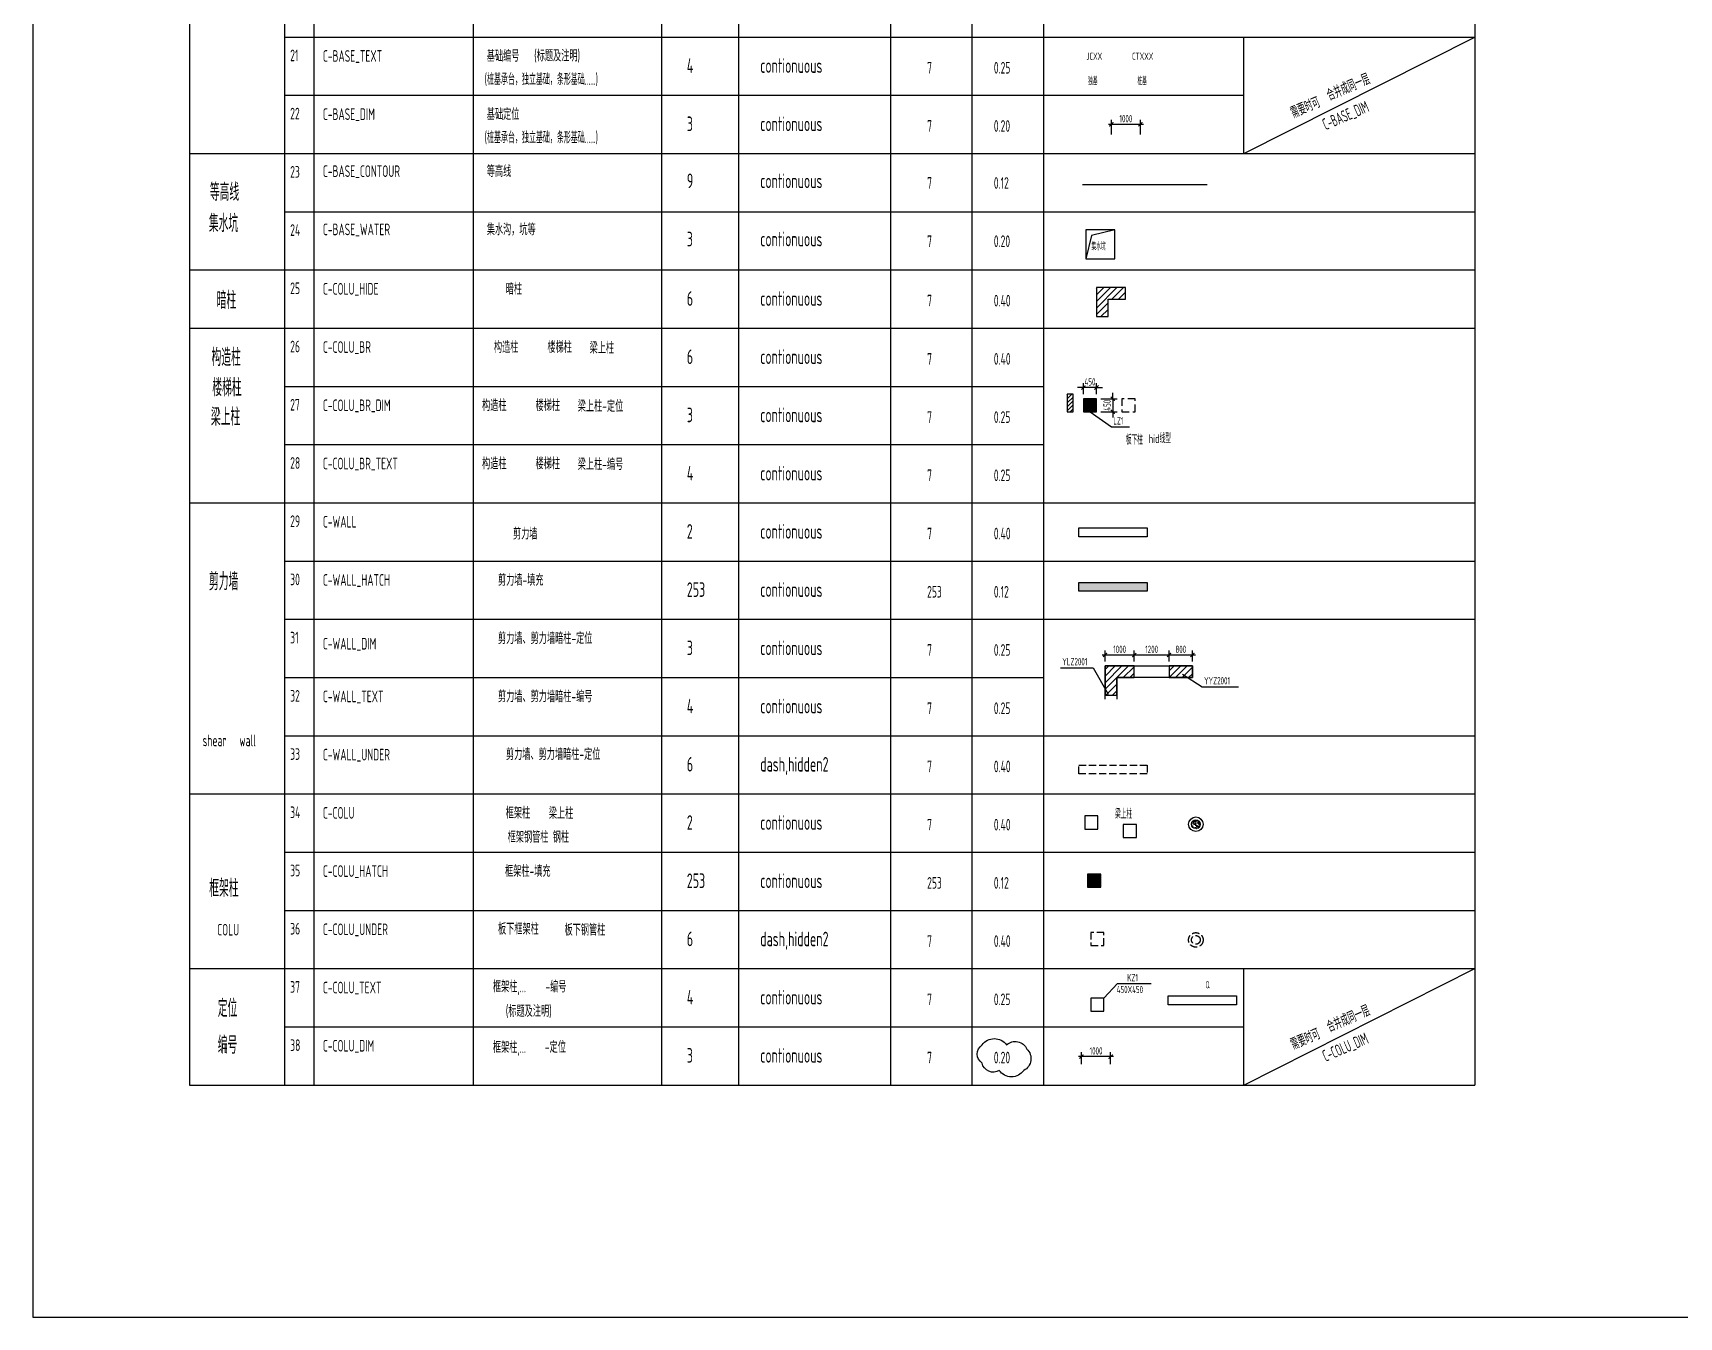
# Model space of a CAD drawing. Extents: x -469675 to 2400000, y -476501 to 2085364.
# Drawn here: x -162364 to -105827, y 16459 to 60570 of the extents above; entities that cross this region are included whole.
import ezdxf

# ---------------------------------------------------------------- set-up
doc = ezdxf.new("R2010")
doc.units = 0
doc.header["$LTSCALE"] = 1000
doc.header["$MEASUREMENT"] = 0
doc.linetypes.add('DASH', pattern=[0.35, 0.25, -0.1])
doc.linetypes.add('HIDDEN', pattern=[0.375, 0.25, -0.125])
doc.layers.get('0').update_dxf_attribs({"linetype": 'CONTINUOUS', "lineweight": 20})
doc.layers.get('Defpoints').update_dxf_attribs({"linetype": 'CONTINUOUS'})
for name, color, linetype in [('C-BASE_CONTOUR', 9, 'CONTINUOUS'), ('C-BASE_DIM', 3, 'CONTINUOUS'), ('C-BASE_TEXT', 4, 'CONTINUOUS'), ('C-BASE_WATER', 3, 'CONTINUOUS'), ('C-COLU', 2, 'CONTINUOUS'), ('C-COLU_BR', 6, 'CONTINUOUS'), ('C-COLU_BR_DIM', 3, 'CONTINUOUS'), ('C-COLU_BR_TEXT', 4, 'CONTINUOUS'), ('C-COLU_DIM', 3, 'CONTINUOUS'), ('C-COLU_HATCH', 253, 'CONTINUOUS'), ('C-COLU_HIDE', 6, 'CONTINUOUS'), ('C-COLU_TEXT', 4, 'CONTINUOUS'), ('C-COLU_UNDER', 6, 'DASH'), ('C-PLAN_TEXT', 3, 'CONTINUOUS'), ('C-WALL', 2, 'CONTINUOUS'), ('C-WALL_DIM', 3, 'CONTINUOUS'), ('C-WALL_HATCH', 253, 'CONTINUOUS'), ('C-WALL_TEXT', 4, 'CONTINUOUS'), ('C-WALL_UNDER', 6, 'DASH')]:
    doc.layers.add(name, color=color, linetype=linetype)
doc.layers.add('C-注释', color=30, linetype='CONTINUOUS', plot=False)
doc.styles.add('GBSTYLE', font='gbxwxt.shx', dxfattribs={"width": 0.7, "bigfont": 'gbhzfs.shx'})
doc.styles.add('GBSTYLE-DIM', font='gbxwxt.shx', dxfattribs={"width": 0.65, "bigfont": 'gbhzfs.shx'})
doc.dimstyles.new('DIM-100', dxfattribs={"dimtxt": 250, "dimasz": 200, "dimexe": 150, "dimexo": 150, "dimgap": 70, "dimtad": 1, "dimdec": 0, "dimzin": 0, "dimdsep": 46, "dimtxsty": 'GBSTYLE-DIM', "dimblk1": 'ArchTick', "dimblk2": 'ArchTick', "dimsah": 1, "dimcen": 150, "dimdle": 100, "dimclrd": 256, "dimclre": 256, "dimclrt": 256, "dimadec": 0, "dimazin": 0, "dimtfac": 1, "dimtdec": 0, "dimtix": 1, "dimtmove": 2, "dimatfit": 3, "dimldrblk": 'ArchTick', "dimfxl": 0, "dimtolj": 1, "dimtzin": 0, "dimlwd": -1, "dimarcsym": 0})
pattern_1 = [(45, (-430440, 51250.2), (-112.2532, 112.2532), [])]

# ---------------------------------------------------------------- blocks, each defined once
blk = doc.blocks.new('ArchTick')
at = {"color": 0, "const_width": 0.2}
blk.add_lwpolyline([(-0.35, -0.35), (0.35, 0.35)], dxfattribs=at)
blk = doc.blocks.new('*D64')
at = {"layer": 'C-WALL_DIM', "transparency": 16777216}
blk.add_line((-125640, 39202), (-124440, 39202), dxfattribs=at)
at = {"layer": 'C-WALL_DIM', "lineweight": -2, "transparency": 16777216}
for p, q in [((-125540, 38974), (-125540, 39352)), ((-124540, 38974), (-124540, 39352))]:
    blk.add_line(p, q, dxfattribs=at)
at = {"layer": 'Defpoints', "color": 0, "transparency": 16777216}
for p in [(-124540, 39202), (-125540, 38824), (-124540, 38824)]:
    blk.add_point(p, dxfattribs=at)
at = {"layer": 'C-WALL_DIM', "transparency": 16777216, "xscale": 200, "yscale": 200, "zscale": 200, "rotation": 180}
blk.add_blockref('ArchTick', (-125540, 39202), dxfattribs=at)
at = {"layer": 'C-WALL_DIM', "transparency": 16777216, "xscale": 200, "yscale": 200, "zscale": 200}
blk.add_blockref('ArchTick', (-124540, 39202), dxfattribs=at)
at = {"layer": 'C-WALL_DIM', "transparency": 16777216, "insert": (-125040, 39397), "char_height": 250, "attachment_point": 5, "style": 'GBSTYLE-DIM'}
blk.add_mtext('\\A1;1000', dxfattribs=at)
blk = doc.blocks.new('_ArchTick')
at = {"color": 0, "linetype": 'ByBlock', "const_width": 0.5}
blk.add_lwpolyline([(-0.71, -0.71), (0.71, 0.71)], dxfattribs=at)
blk = doc.blocks.new('*D65')
at = {"layer": 'C-COLU_DIM', "lineweight": -2, "transparency": 16777216}
for p, q in [((-126351, 25151), (-126351, 25556)), ((-125351, 25151), (-125351, 25556))]:
    blk.add_line(p, q, dxfattribs=at)
at = {"layer": 'C-COLU_DIM', "transparency": 16777216}
blk.add_line((-125251, 25406), (-126451, 25406), dxfattribs=at)
at = {"layer": 'Defpoints', "color": 0, "transparency": 16777216}
for p in [(-126351, 25406), (-126351, 25001), (-125351, 25001)]:
    blk.add_point(p, dxfattribs=at)
at = {"layer": 'C-COLU_DIM', "transparency": 16777216, "xscale": 200, "yscale": 200, "zscale": 200, "rotation": 180}
blk.add_blockref('ArchTick', (-126351, 25406), dxfattribs=at)
at = {"layer": 'C-COLU_DIM', "transparency": 16777216, "xscale": 200, "yscale": 200, "zscale": 200}
blk.add_blockref('ArchTick', (-125351, 25406), dxfattribs=at)
at = {"layer": 'C-COLU_DIM', "transparency": 16777216, "insert": (-125851, 25601), "char_height": 250, "attachment_point": 5, "style": 'GBSTYLE-DIM'}
blk.add_mtext('\\A1;1000', dxfattribs=at)
blk = doc.blocks.new('*D60')
at = {"layer": 'C-BASE_DIM', "transparency": 16777216}
blk.add_line((-125426, 57430), (-124226, 57430), dxfattribs=at)
at = {"layer": 'C-BASE_DIM', "lineweight": -2, "transparency": 16777216}
for p, q in [((-125326, 57080), (-125326, 57580)), ((-124326, 57080), (-124326, 57580))]:
    blk.add_line(p, q, dxfattribs=at)
at = {"layer": 'Defpoints', "color": 0, "transparency": 16777216}
for p in [(-124326, 57430), (-125326, 56930), (-124326, 56930)]:
    blk.add_point(p, dxfattribs=at)
at = {"layer": 'C-BASE_DIM', "transparency": 16777216, "xscale": 200, "yscale": 200, "zscale": 200, "rotation": 180}
blk.add_blockref('ArchTick', (-125326, 57430), dxfattribs=at)
at = {"layer": 'C-BASE_DIM', "transparency": 16777216, "xscale": 200, "yscale": 200, "zscale": 200}
blk.add_blockref('ArchTick', (-124326, 57430), dxfattribs=at)
at = {"layer": 'C-BASE_DIM', "transparency": 16777216, "insert": (-124826, 57625), "char_height": 250, "attachment_point": 5, "style": 'GBSTYLE-DIM'}
blk.add_mtext('\\A1;1000', dxfattribs=at)
blk = doc.blocks.new('*D62')
at = {"layer": 'C-WALL_DIM', "transparency": 16777216}
blk.add_line((-123440, 39202), (-122440, 39202), dxfattribs=at)
at = {"layer": 'C-WALL_DIM', "lineweight": -2, "transparency": 16777216}
for p, q in [((-123340, 38974), (-123340, 39352)), ((-122540, 38974), (-122540, 39352))]:
    blk.add_line(p, q, dxfattribs=at)
at = {"layer": 'Defpoints', "color": 0, "transparency": 16777216}
for p in [(-122540, 39202), (-123340, 38824), (-122540, 38824)]:
    blk.add_point(p, dxfattribs=at)
at = {"layer": 'C-WALL_DIM', "transparency": 16777216, "xscale": 200, "yscale": 200, "zscale": 200, "rotation": 180}
blk.add_blockref('ArchTick', (-123340, 39202), dxfattribs=at)
at = {"layer": 'C-WALL_DIM', "transparency": 16777216, "xscale": 200, "yscale": 200, "zscale": 200}
blk.add_blockref('ArchTick', (-122540, 39202), dxfattribs=at)
at = {"layer": 'C-WALL_DIM', "transparency": 16777216, "insert": (-122940, 39397), "char_height": 250, "attachment_point": 5, "style": 'GBSTYLE-DIM'}
blk.add_mtext('\\A1;800', dxfattribs=at)
blk = doc.blocks.new('*D63')
at = {"layer": 'C-WALL_DIM', "transparency": 16777216}
blk.add_line((-124640, 39202), (-123240, 39202), dxfattribs=at)
at = {"layer": 'C-WALL_DIM', "lineweight": -2, "transparency": 16777216}
for p, q in [((-124540, 38974), (-124540, 39352)), ((-123340, 38974), (-123340, 39352))]:
    blk.add_line(p, q, dxfattribs=at)
at = {"layer": 'Defpoints', "color": 0, "transparency": 16777216}
for p in [(-123340, 39202), (-124540, 38824), (-123340, 38824)]:
    blk.add_point(p, dxfattribs=at)
at = {"layer": 'C-WALL_DIM', "transparency": 16777216, "xscale": 200, "yscale": 200, "zscale": 200, "rotation": 180}
blk.add_blockref('ArchTick', (-124540, 39202), dxfattribs=at)
at = {"layer": 'C-WALL_DIM', "transparency": 16777216, "xscale": 200, "yscale": 200, "zscale": 200}
blk.add_blockref('ArchTick', (-123340, 39202), dxfattribs=at)
at = {"layer": 'C-WALL_DIM', "transparency": 16777216, "insert": (-123940, 39397), "char_height": 250, "attachment_point": 5, "style": 'GBSTYLE-DIM'}
blk.add_mtext('\\A1;1200', dxfattribs=at)
blk = doc.blocks.new('*D47')
at = {"layer": 'C-COLU_BR_DIM', "transparency": 16777216}
for p, q in [((-125276, 48006), (-125276, 48206)), ((-125276, 48006), (-125276, 47556)), ((-125276, 47556), (-125276, 47356))]:
    blk.add_line(p, q, dxfattribs=at)
at = {"layer": 'C-COLU_BR_DIM', "lineweight": -2, "transparency": 16777216}
for p, q in [((-125683, 48006), (-125126, 48006)), ((-125683, 47556), (-125126, 47556))]:
    blk.add_line(p, q, dxfattribs=at)
at = {"layer": 'Defpoints', "color": 0, "transparency": 16777216}
for p in [(-125833, 48006), (-125833, 47556), (-125276, 47556)]:
    blk.add_point(p, dxfattribs=at)
at = {"layer": 'C-COLU_BR_DIM', "transparency": 16777216, "xscale": 200, "yscale": 200, "zscale": 200}
for p, rotation in [((-125276, 48006), 270), ((-125276, 47556), 90)]:
    blk.add_blockref('ArchTick', p, dxfattribs=dict(at, rotation=rotation))
at = {"layer": 'C-COLU_BR_DIM', "transparency": 16777216, "insert": (-125471, 47781), "char_height": 250, "attachment_point": 5, "rotation": 90, "style": 'GBSTYLE-DIM'}
blk.add_mtext('\\A1;450', dxfattribs=at)
blk = doc.blocks.new('*D48')
at = {"layer": 'C-COLU_BR_DIM', "transparency": 16777216}
for p, q in [((-126283, 48388), (-126483, 48388)), ((-125833, 48388), (-126283, 48388)), ((-125833, 48388), (-125633, 48388))]:
    blk.add_line(p, q, dxfattribs=at)
at = {"layer": 'C-COLU_BR_DIM', "lineweight": -2, "transparency": 16777216}
for p, q in [((-126283, 48156), (-126283, 48538)), ((-125833, 48156), (-125833, 48538))]:
    blk.add_line(p, q, dxfattribs=at)
at = {"layer": 'Defpoints', "color": 0, "transparency": 16777216}
for p in [(-126283, 48388), (-126283, 48006), (-125833, 48006)]:
    blk.add_point(p, dxfattribs=at)
at = {"layer": 'C-COLU_BR_DIM', "transparency": 16777216, "xscale": 200, "yscale": 200, "zscale": 200}
blk.add_blockref('ArchTick', (-126283, 48388), dxfattribs=at)
at = {"layer": 'C-COLU_BR_DIM', "transparency": 16777216, "xscale": 200, "yscale": 200, "zscale": 200, "rotation": 180}
blk.add_blockref('ArchTick', (-125833, 48388), dxfattribs=at)
at = {"layer": 'C-COLU_BR_DIM', "transparency": 16777216, "insert": (-126058, 48583), "char_height": 250, "attachment_point": 5, "style": 'GBSTYLE-DIM'}
blk.add_mtext('\\A1;450', dxfattribs=at)

msp = doc.modelspace()

# ---------------------------------------------------------------- hatches: boundary and pattern name
at = {"layer": 'C-COLU'}
h = msp.add_hatch(dxfattribs=at)
h.set_pattern_fill('AR-CONC', color=1, style=0)
h.set_pattern_definition([(50, (75919.4, 86193.91), (182.18467, -15.93909), [19.05, -209.55]), (355, (75919.4, 86193.91), (-35.24283, 191.05664), [15.24, -167.64]), (100.451, (75934.58, 86192.58), (146.9425, 175.11669), [16.19, -178.09]), (46.1842, (75919.4, 86244.7), (271.07904, -42.04233), [28.575, -314.325]), (96.6356, (75942, 86241.2), (237.40423, 247.42556), [24.285, -267.135]), (351.184, (75919.4, 86244.7), (237.4046, 247.4251), [22.86, -251.46]), (21, (75944.8, 86232.01), (151.61488, -102.26552), [19.05, -209.55]), (326, (75944.8, 86232.01), (61.80203, 184.18797), [15.24, -167.64]), (71.4514, (75957.44, 86223.49), (213.41649, 81.92286), [16.19, -178.09]), (37.5, (75919.4, 86193.91), (3.088603, 84.555039), [0, -165.608, 0, -170.18, 0, -168.275]), (7.5, (75919.4, 86193.91), (66.819663, 100.180575), [0, -97.028, 0, -161.798, 0, -64.135]), (327.5, (75862.76, 86193.91), (135.590595, -5.728744), [0, -63.5, 0, -198.12, 0, -262.89]), (317.5, (75837.36, 86193.91), (148.12918, 25.42649), [0, -82.55, 0, -131.572, 0, -186.69])])
h.paths.add_polyline_path([(-122573.7171, 33387.5729, 1), (-122273.7171, 33387.5729, 1)])
at = {"layer": 'C-COLU_BR'}
h = msp.add_hatch(dxfattribs=at)
h.set_pattern_fill('ANSI31', color=1, scale=30, style=0)
h.set_pattern_definition([(45, (-420597.04, 69582.23), (-67.35192, 67.35192), [])])
h.paths.add_polyline_path([(-126841.632, 47555.7163), (-126641.632, 47555.7163), (-126641.632, 48155.7163), (-126841.632, 48155.7163)])
at = {"layer": 'C-COLU_HIDE'}
h = msp.add_hatch(dxfattribs=at)
h.set_pattern_fill('ANSI31', color=1, scale=50, style=0)
h.set_pattern_definition([(45, (63286.9, 120135.04), (-112.2532, 112.2532), [])])
h.paths.add_polyline_path([(-125439.9091, 51425.2552), (-124839.9091, 51425.2552), (-124839.9091, 51825.2552), (-125839.9091, 51825.2552), (-125839.9091, 51425.2552), (-125839.9091, 50825.2552), (-125439.9091, 50825.2552)])
h = msp.add_hatch(dxfattribs=at)
h.set_pattern_fill('ANSI31', color=1, scale=50, style=0)
h.set_pattern_definition(pattern_1)
h.paths.add_polyline_path([(-125140.2881, 38424.2635), (-124540.2881, 38424.2635), (-124540.2881, 38824.2635), (-125540.2881, 38824.2635), (-125540.2881, 37824.2635), (-125140.2881, 37824.2635)])
h = msp.add_hatch(dxfattribs=at)
h.set_pattern_fill('ANSI31', color=1, scale=50, style=0)
h.set_pattern_definition(pattern_1)
h.paths.add_polyline_path([(-122540.2881, 38424.2635), (-122540.2881, 38824.2635), (-123340.2881, 38824.2635), (-123340.2881, 38424.2635)])
at = {"layer": 'C-WALL_HATCH'}
msp.add_hatch(color=256, dxfattribs=at).paths.add_polyline_path([(-124099.7013, 41389.3771), (-124099.7013, 41689.3771), (-126444.1487, 41689.3771), (-126444.1487, 41389.3771)])

# ---------------------------------------------------------------- linework, layer by layer
at = {"layer": 'C-BASE_CONTOUR'}
msp.add_line((-126312.0114, 55364.6211), (-122038.9421, 55364.6211), dxfattribs=at)
at = {"layer": 'C-BASE_WATER'}
msp.add_lwpolyline([(-126207.2353, 52811.3433), (-125207.2353, 52811.3433), (-125207.2353, 53811.3433), (-126207.2353, 53811.3433)], close=True, dxfattribs=at)
msp.add_lwpolyline([(-125207.2353, 53811.3433), (-126010.6364, 53611.2443), (-126207.2353, 52811.3433)], dxfattribs=at)
at = {"layer": 'C-COLU'}
for points in [[(-126237.6893, 33223.7181), (-125787.6893, 33223.7181), (-125787.6893, 33673.7181), (-126237.6893, 33673.7181)], [(-126138.9992, 31223.7181), (-125688.9992, 31223.7181), (-125688.9992, 31673.7181), (-126138.9992, 31673.7181)], [(-126029.486, 26966.0494), (-125579.486, 26966.0494), (-125579.486, 27416.0494), (-126029.486, 27416.0494)], [(-123373.4464, 27488.0201), (-121028.9991, 27488.0201), (-121028.9991, 27188.0201), (-123373.4464, 27188.0201)]]:
    msp.add_lwpolyline(points, close=True, dxfattribs=at)
at = {"layer": 'C-COLU', "color": 6}
msp.add_lwpolyline([(-124917.4237, 32929.7151), (-124467.4237, 32929.7151), (-124467.4237, 33379.7151), (-124917.4237, 33379.7151)], close=True, dxfattribs=at)
at = {"layer": 'C-COLU'}
for radius in [250, 150]:
    msp.add_circle((-122423.7171, 33387.5729), radius, dxfattribs=at)
at = {"layer": 'C-COLU_BR'}
for points in [[(-126841.632, 47555.7163), (-126641.632, 47555.7163), (-126641.632, 48155.7163), (-126841.632, 48155.7163)], [(-126282.9678, 47555.7163), (-125832.9678, 47555.7163), (-125832.9678, 48005.7163), (-126282.9678, 48005.7163)]]:
    msp.add_lwpolyline(points, close=True, dxfattribs=at)
at = {"layer": 'C-COLU_BR', "linetype": 'HIDDEN'}
msp.add_lwpolyline([(-124960.2137, 47555.7163), (-124510.2137, 47555.7163), (-124510.2137, 48005.7163), (-124960.2137, 48005.7163)], close=True, dxfattribs=at)
at = {"layer": 'C-COLU_BR', "color": 254}
msp.add_solid([(-126282.9678, 48005.7163), (-125832.9678, 48005.7163), (-126282.9678, 47555.7163), (-125832.9678, 47555.7163)], dxfattribs=at)
at = {"layer": 'C-COLU_BR_TEXT'}
msp.add_lwpolyline([(-126057.9678, 47555.7163), (-125325.9137, 47034.94), (-124701.118, 47034.94)], dxfattribs=at)
at = {"layer": 'C-COLU_HATCH'}
msp.add_solid([(-126138.9992, 31673.7181), (-126138.9992, 31223.7181), (-125688.9992, 31673.7181), (-125688.9992, 31223.7181)], dxfattribs=at)
at = {"layer": 'C-COLU_HIDE'}
for points in [[(-124839.9091, 51825.2552), (-125839.9091, 51825.2552), (-125839.9091, 51425.2552), (-125839.9091, 51425.2552), (-125839.9091, 50825.2552), (-125439.9091, 50825.2552), (-125439.9091, 51425.2552), (-124839.9091, 51425.2552), (-124839.9091, 51825.2552)], [(-124540.2881, 38824.2635), (-125540.2881, 38824.2635), (-125540.2881, 38424.2635), (-125540.2881, 38424.2635), (-125540.2881, 37824.2635), (-125140.2881, 37824.2635), (-125140.2881, 38424.2635), (-124540.2881, 38424.2635), (-124540.2881, 38824.2635)]]:
    msp.add_lwpolyline(points, dxfattribs=at)
for points in [[(-124540.2881, 38824.2635), (-124540.2881, 38824.2635)], [(-122540.2881, 38824.2635), (-123340.2881, 38824.2635), (-123340.2881, 38424.2635), (-122540.2881, 38424.2635)]]:
    msp.add_lwpolyline(points, close=True, dxfattribs=at)
at = {"layer": 'C-COLU_TEXT'}
msp.add_lwpolyline([(-125579.486, 27416.0494), (-125111.4385, 27917.3751), (-123962.7768, 27917.3751)], dxfattribs=at)
at = {"layer": 'C-COLU_UNDER'}
msp.add_lwpolyline([(-126029.486, 29223.7181), (-125579.486, 29223.7181), (-125579.486, 29673.7181), (-126029.486, 29673.7181)], close=True, dxfattribs=at)
at = {"layer": 'C-COLU_UNDER', "linetype": 'DASH'}
for radius in [250, 150]:
    msp.add_circle((-122423.7171, 29413.9274), radius, dxfattribs=at)
at = {"layer": 'C-PLAN_TEXT', "color": 1}
for p, q in [((-156985.2739, 101928.1464), (-156985.2739, 24428.1464)), ((-152721.658, 101928.1464), (-152721.658, 24428.1464)), ((-147240.2841, 101928.1464), (-147240.2841, 24428.1464)), ((-140772.5466, 101928.1464), (-140772.5466, 24428.1464)), ((-138126.5478, 101928.1464), (-138126.5478, 24428.1464)), ((-132915.2253, 101928.1464), (-132915.2253, 24428.1464)), ((-130120.466, 101928.1464), (-130120.466, 24428.1464)), ((-127659.2712, 101928.1464), (-127659.2712, 24428.1464)), ((-112838.6947, 101928.1464), (-112838.6947, 24428.1464)), ((-153721.658, 100428.1464), (-153721.658, 24428.1464)), ((-156985.2739, 78428.1464), (-156985.2739, 50428.1464)), ((-147240.2841, 78428.1464), (-147240.2841, 50428.1464)), ((-140772.5466, 78428.1464), (-140772.5466, 50428.1464)), ((-138126.5478, 78428.1464), (-138126.5478, 50428.1464)), ((-132915.2253, 78428.1464), (-132915.2253, 50428.1464)), ((-130120.466, 78428.1464), (-130120.466, 50428.1464)), ((-127659.2712, 78428.1464), (-127659.2712, 50428.1464)), ((-153721.658, 60428.1464), (-112838.6947, 60428.1464)), ((-120779.4449, 56428.1464), (-120779.4449, 60428.1464)), ((-120779.4449, 56428.1464), (-112838.6947, 60428.1464)), ((-153721.658, 58428.1464), (-120779.4449, 58428.1464)), ((-156985.2739, 56428.1464), (-112838.6947, 56428.1464)), ((-153721.658, 54428.1464), (-112838.6947, 54428.1464)), ((-156985.2739, 52428.1464), (-112838.6947, 52428.1464)), ((-156985.2739, 50428.1464), (-112838.6947, 50428.1464)), ((-153721.658, 50428.1464), (-112838.6947, 50428.1464)), ((-147240.2841, 50428.1464), (-147240.2841, 24428.1464)), ((-147240.2841, 50428.1464), (-147240.2841, 28428.1464)), ((-140772.5466, 50428.1464), (-140772.5466, 24428.1464)), ((-140772.5466, 50428.1464), (-140772.5466, 28428.1464)), ((-138126.5478, 50428.1464), (-138126.5478, 24428.1464)), ((-138126.5478, 50428.1464), (-138126.5478, 28428.1464)), ((-132915.2253, 50428.1464), (-132915.2253, 24428.1464)), ((-132915.2253, 50428.1464), (-132915.2253, 28428.1464)), ((-130120.466, 50428.1464), (-130120.466, 24428.1464)), ((-130120.466, 50428.1464), (-130120.466, 28428.1464)), ((-127659.2712, 50428.1464), (-127659.2712, 28428.1464)), ((-127659.2712, 50428.1464), (-127659.2712, 24428.1464)), ((-153721.658, 48428.1464), (-127659.2712, 48428.1464)), ((-153721.658, 48428.1464), (-127659.2712, 48428.1464)), ((-153721.658, 46428.1464), (-127659.2712, 46428.1464)), ((-153721.658, 46428.1464), (-127659.2712, 46428.1464)), ((-156985.2739, 44428.1464), (-112838.6947, 44428.1464)), ((-153721.658, 42428.1464), (-112838.6947, 42428.1464)), ((-153721.658, 40428.1464), (-112838.6947, 40428.1464)), ((-153721.658, 38428.1464), (-127659.2712, 38428.1464)), ((-153721.658, 36428.1464), (-112838.6947, 36428.1464)), ((-156985.2739, 34428.1464), (-112838.6947, 34428.1464)), ((-153721.658, 32428.1464), (-112838.6947, 32428.1464)), ((-153721.658, 30428.1464), (-112838.6947, 30428.1464)), ((-156985.2739, 28428.1464), (-156985.2739, 24428.1464)), ((-156985.2739, 28428.1464), (-112838.6947, 28428.1464)), ((-120779.4449, 24428.1464), (-112838.6947, 28428.1464)), ((-120779.4449, 24428.1464), (-120779.4449, 28428.1464)), ((-153721.658, 26428.1464), (-120779.4449, 26428.1464)), ((-156985.2739, 24428.1464), (-112838.6947, 24428.1464))]:
    msp.add_line(p, q, dxfattribs=at)
at = {"layer": 'C-WALL'}
for points in [[(-126444.1487, 43564.8513), (-124099.7013, 43564.8513), (-124099.7013, 43264.8513), (-126444.1487, 43264.8513)], [(-126444.1487, 41689.3771), (-124099.7013, 41689.3771), (-124099.7013, 41389.3771), (-126444.1487, 41389.3771)]]:
    msp.add_lwpolyline(points, close=True, dxfattribs=at)
msp.add_lwpolyline([(-125540.2881, 37682.5692), (-125540.2881, 38824.2635), (-125540.2881, 38824.2635), (-125540.2881, 38424.2635), (-125540.2881, 38824.2635), (-125540.2881, 38824.2635), (-122540.2881, 38824.2635), (-122540.2881, 38824.2635), (-122540.2881, 38424.2635), (-122540.2881, 38424.2635), (-125140.2881, 38424.2635), (-125140.2881, 37682.5692)], dxfattribs=at)
at = {"layer": 'C-WALL_HATCH'}
msp.add_lwpolyline([(-126444.1487, 41689.3771), (-124099.7013, 41689.3771), (-124099.7013, 41389.3771), (-126444.1487, 41389.3771)], close=True, dxfattribs=at)
at = {"layer": 'C-WALL_TEXT'}
for points in [[(-127077.3533, 38762.6423), (-125947.3605, 38762.6423), (-125437.9419, 37858.8833)], [(-122880.7755, 38540.809), (-122208.2339, 38108.7731), (-120958.6427, 38108.7731)]]:
    msp.add_lwpolyline(points, dxfattribs=at)
at = {"layer": 'C-WALL_UNDER'}
msp.add_lwpolyline([(-126444.1487, 35416.7569), (-124099.7013, 35416.7569), (-124099.7013, 35116.7569), (-126444.1487, 35116.7569)], close=True, dxfattribs=at)
at = {"layer": 'C-注释'}
msp.add_lwpolyline([(-129766.6841, 25805.7389, -0.52056705), (-128925.0317, 25805.7389, -0.52056705), (-128226.013, 25663.1052, -0.52056705), (-128335.5111, 24930.9509, -0.52056705), (-129177.1635, 24930.9509, -0.52056705), (-129766.6841, 25183.0827, -0.52056705)], format="xyb", close=True, dxfattribs=at)
at = {"layer": 'Defpoints'}
msp.add_lwpolyline([(-162363.9491, 16458.5881), (-11382.0263, 16458.5881), (-11382.0263, 109783.6028), (-162363.9491, 109783.6028)], close=True, dxfattribs=at)

# ---------------------------------------------------------------- texts
at = {"layer": 'C-BASE_CONTOUR', "color": 3, "style": 'GBSTYLE', "width": 0.7}
for s, p in [('C-BASE_CONTOUR', (-152407.0847, 55620.4973)), ('等高线', (-146776.3142, 55620.4973)), ('7', (-131653.1538, 55215.3953)), ('0.12', (-129362.5847, 55215.3953))]:
    msp.add_text(s, height=400, dxfattribs=at).set_placement(p)
at = {"layer": 'C-BASE_CONTOUR', "style": 'GBSTYLE', "width": 0.7}
for s, p in [('9', (-139905.5817, 55239.2325)), ('contionuous', (-137385.3042, 55239.2325))]:
    msp.add_text(s, height=500, dxfattribs=at).set_placement(p)
at = {"layer": 'C-BASE_DIM', "color": 3, "style": 'GBSTYLE'}
for s, width, p in [('C-BASE_DIM', 0.7, (-152407.0847, 57578.6364)), ('基础定位', 0.7, (-146776.3142, 57578.6364)), ('(桩基承台，独立基础，条形基础......)', 0.6, (-146848.904, 56780.8775)), ('7', 0.7, (-131653.1538, 57173.5344)), ('0.20', 0.7, (-129362.5847, 57173.5344))]:
    msp.add_text(s, height=400, dxfattribs=dict(at, width=width)).set_placement(p)
at = {"layer": 'C-BASE_DIM', "style": 'GBSTYLE', "width": 0.7}
for s, p in [('3', (-139905.5817, 57197.3715)), ('contionuous', (-137385.3042, 57197.3715))]:
    msp.add_text(s, height=500, dxfattribs=at).set_placement(p)
at = {"layer": 'C-BASE_TEXT', "color": 3, "style": 'GBSTYLE'}
for s, width, p in [('C-BASE_TEXT', 0.7, (-152407.0847, 59578.6364)), ('基础编号', 0.7, (-146776.3142, 59578.6364)), ('7', 0.7, (-131653.1538, 59173.5344)), ('0.25', 0.7, (-129362.5847, 59173.5344)), ('(桩基承台，独立基础，条形基础......)', 0.6, (-146848.904, 58780.8775))]:
    msp.add_text(s, height=400, dxfattribs=dict(at, width=width)).set_placement(p)
at = {"layer": 'C-BASE_TEXT', "style": 'GBSTYLE', "width": 0.7}
for s, p in [('4', (-139905.5817, 59197.3715)), ('contionuous', (-137385.3042, 59197.3715))]:
    msp.add_text(s, height=500, dxfattribs=at).set_placement(p)
at = {"layer": 'C-BASE_TEXT', "color": 4, "style": 'GBSTYLE', "width": 0.65}
for s, p in [('JCXX', (-126180.9995, 59643.4695)), ('CTXXX', (-124613.1309, 59643.4695)), ('独基', (-126124.237, 58780.8775)), ('桩基', (-124431.0564, 58780.8775))]:
    msp.add_text(s, height=250, dxfattribs=at).set_placement(p)
at = {"layer": 'C-BASE_WATER', "color": 3, "style": 'GBSTYLE', "width": 0.7}
for s, p in [('C-BASE_WATER', (-152407.0847, 53620.4973)), ('集水沟，坑等', (-146776.3142, 53620.4973)), ('7', (-131653.1538, 53215.3953)), ('0.20', (-129362.5847, 53215.3953))]:
    msp.add_text(s, height=400, dxfattribs=at).set_placement(p)
at = {"layer": 'C-BASE_WATER', "style": 'GBSTYLE'}
for s, height, width, p in [('3', 500, 0.7, (-139905.5817, 53239.2325)), ('contionuous', 500, 0.7, (-137385.3042, 53239.2325)), ('集水坑', 250, 0.65, (-126007.2802, 53105.1188))]:
    msp.add_text(s, height=height, dxfattribs=dict(at, width=width)).set_placement(p)
at = {"layer": 'C-COLU', "color": 3, "style": 'GBSTYLE', "width": 0.7}
for s, p in [('梁上柱', (-143243.4499, 49552.4052)), ('C-COLU', (-152407.0847, 33578.6364)), ('框架柱', (-146124.3621, 33578.6364)), ('梁上柱', (-144644.4826, 33567.8356)), ('7', (-131653.1538, 33173.5344)), ('0.40', (-129362.5847, 33173.5344)), ('框架钢管柱 钢柱', (-146059.6207, 32751.3645)), ('框架柱,...', (-146564.8241, 27613.9975))]:
    msp.add_text(s, height=400, dxfattribs=at).set_placement(p)
at = {"layer": 'C-COLU', "style": 'GBSTYLE', "width": 0.7}
for s, p in [('2', (-139905.5817, 33197.3715)), ('contionuous', (-137385.3042, 33197.3715))]:
    msp.add_text(s, height=500, dxfattribs=at).set_placement(p)
at = {"layer": 'C-COLU_BR', "color": 3, "style": 'GBSTYLE', "width": 0.7}
for s, p in [('C-COLU_BR', (-152407.0847, 49578.6364)), ('构造柱', (-146530.2558, 49578.6364)), ('楼梯柱', (-144693.6014, 49578.6364)), ('7', (-131653.1538, 49173.5344)), ('0.40', (-129362.5847, 49173.5344))]:
    msp.add_text(s, height=400, dxfattribs=at).set_placement(p)
at = {"layer": 'C-COLU_BR', "style": 'GBSTYLE', "width": 0.7}
for s, p in [('6', (-139905.5817, 49197.3715)), ('contionuous', (-137385.3042, 49197.3715))]:
    msp.add_text(s, height=500, dxfattribs=at).set_placement(p)
at = {"layer": 'C-COLU_BR_DIM', "color": 3, "style": 'GBSTYLE', "width": 0.7}
for s, p in [('C-COLU_BR_DIM', (-152407.0847, 47578.6364)), ('构造柱', (-146937.8008, 47578.6364)), ('楼梯柱', (-145101.1464, 47578.6364)), ('梁上柱-定位', (-143650.9949, 47552.4052)), ('7', (-131653.1538, 47173.5344)), ('0.25', (-129362.5847, 47173.5344))]:
    msp.add_text(s, height=400, dxfattribs=at).set_placement(p)
at = {"layer": 'C-COLU_BR_DIM', "style": 'GBSTYLE', "width": 0.7}
for s, p in [('3', (-139905.5817, 47197.3715)), ('contionuous', (-137385.3042, 47197.3715))]:
    msp.add_text(s, height=500, dxfattribs=at).set_placement(p)
at = {"layer": 'C-COLU_BR_TEXT', "style": 'GBSTYLE'}
for s, height, width, p in [('LZ1', 250, 0.65, (-125257.7995, 47118.9632)), ('4', 500, 0.7, (-139905.5817, 45197.3715)), ('contionuous', 500, 0.7, (-137385.3042, 45197.3715))]:
    msp.add_text(s, height=height, dxfattribs=dict(at, width=width)).set_placement(p)
at = {"layer": 'C-COLU_BR_TEXT', "color": 3, "style": 'GBSTYLE', "width": 0.7}
for s, p in [('C-COLU_BR_TEXT', (-152407.0847, 45578.6364)), ('构造柱', (-146937.8008, 45578.6364)), ('楼梯柱', (-145101.1464, 45578.6364)), ('梁上柱-编号', (-143650.9949, 45552.4052)), ('7', (-131653.1538, 45173.5344)), ('0.25', (-129362.5847, 45173.5344))]:
    msp.add_text(s, height=400, dxfattribs=at).set_placement(p)
at = {"layer": 'C-COLU_DIM', "color": 3, "style": 'GBSTYLE', "width": 0.7}
for s, p in [('C-COLU_DIM', (-152407.0847, 25578.6364)), ('框架柱,...', (-146564.8241, 25529.1974)), ('7', (-131653.1538, 25173.5344)), ('0.20', (-129362.5847, 25173.5344))]:
    msp.add_text(s, height=400, dxfattribs=at).set_placement(p)
at = {"layer": 'C-COLU_DIM', "style": 'GBSTYLE', "width": 0.7}
for s, p in [('3', (-139905.5817, 25197.3715)), ('contionuous', (-137385.3042, 25197.3715))]:
    msp.add_text(s, height=500, dxfattribs=at).set_placement(p)
at = {"layer": 'C-COLU_HATCH', "color": 3, "style": 'GBSTYLE', "width": 0.7}
for s, p in [('C-COLU_HATCH', (-152407.0847, 31578.6364)), ('框架柱-填充', (-146148.3839, 31578.6364)), ('253', (-131653.1538, 31173.5344)), ('0.12', (-129362.5847, 31173.5344))]:
    msp.add_text(s, height=400, dxfattribs=at).set_placement(p)
at = {"layer": 'C-COLU_HATCH', "style": 'GBSTYLE', "width": 0.7}
for s, p in [('253', (-139905.5817, 31197.3715)), ('contionuous', (-137385.3042, 31197.3715))]:
    msp.add_text(s, height=500, dxfattribs=at).set_placement(p)
at = {"layer": 'C-COLU_HIDE', "color": 3, "style": 'GBSTYLE', "width": 0.7}
for s, p in [('暗柱', (-146124.3621, 51578.6364)), ('C-COLU_HIDE', (-152407.0847, 51578.6364)), ('7', (-131653.1538, 51173.5344)), ('0.40', (-129362.5847, 51173.5344))]:
    msp.add_text(s, height=400, dxfattribs=at).set_placement(p)
at = {"layer": 'C-COLU_HIDE', "style": 'GBSTYLE', "width": 0.7}
for s, p in [('6', (-139905.5817, 51197.3715)), ('contionuous', (-137385.3042, 51197.3715))]:
    msp.add_text(s, height=500, dxfattribs=at).set_placement(p)
at = {"layer": 'C-COLU_TEXT', "color": 1, "style": 'GBSTYLE', "width": 0.7}
for p in [(-145149.2521, 59589.6068), (-146124.3621, 26771.2285)]:
    msp.add_text('(标题及注明)', height=400, dxfattribs=at).set_placement(p)
at = {"layer": 'C-COLU_TEXT', "color": 3, "style": 'GBSTYLE', "width": 0.7}
for s, p in [('C-COLU_TEXT', (-152407.0847, 27578.6364)), ('-编号', (-144762.1746, 27607.8132)), ('7', (-131653.1538, 27173.5344)), ('0.25', (-129362.5847, 27173.5344)), ('-定位', (-144781.4319, 25536.6088))]:
    msp.add_text(s, height=400, dxfattribs=at).set_placement(p)
at = {"layer": 'C-COLU_TEXT', "style": 'GBSTYLE'}
for s, height, width, p in [('450X450', 250, 0.65, (-125141.0258, 27585.6168)), ('KZ1', 250, 0.65, (-124780.3791, 27991.4502)), ('4', 500, 0.7, (-139905.5817, 27197.3715)), ('contionuous', 500, 0.7, (-137385.3042, 27197.3715))]:
    msp.add_text(s, height=height, dxfattribs=dict(at, width=width)).set_placement(p)
at = {"layer": 'C-COLU_TEXT', "color": 7, "style": 'GBSTYLE', "width": 0.65}
msp.add_text('Q', height=250, dxfattribs=at).set_placement((-122098.7838, 27751.7295))
at = {"layer": 'C-COLU_UNDER', "color": 3, "style": 'GBSTYLE', "width": 0.7}
for s, p in [('C-COLU_UNDER', (-152407.0847, 29578.6364)), ('板下框架柱', (-146390.3775, 29595.5343)), ('板下钢管柱', (-144105.0534, 29561.8957)), ('7', (-131653.1538, 29173.5344)), ('0.40', (-129362.5847, 29173.5344))]:
    msp.add_text(s, height=400, dxfattribs=at).set_placement(p)
at = {"layer": 'C-COLU_UNDER', "style": 'GBSTYLE', "width": 0.7}
for s, p in [('6', (-139905.5817, 29197.3715)), ('dash,hidden2', (-137385.3042, 29197.3715))]:
    msp.add_text(s, height=500, dxfattribs=at).set_placement(p)
at = {"layer": 'C-PLAN_TEXT', "color": 3, "style": 'GBSTYLE', "width": 0.7}
for s, p in [('21', (-153526.909, 59598.6966)), ('22', (-153526.909, 57598.6966)), ('23', (-153526.909, 55598.6966)), ('24', (-153526.909, 53598.6966)), ('25', (-153526.909, 51598.6966)), ('26', (-153526.909, 49598.6966)), ('27', (-153526.909, 47598.6966)), ('28', (-153526.909, 45598.6966)), ('29', (-153526.909, 43598.6966)), ('30', (-153526.909, 41598.6966)), ('31', (-153526.909, 39598.6966)), ('32', (-153526.909, 37598.6966)), ('shear', (-156536.5731, 36066.3372)), ('wall', (-155273.8748, 36066.3372)), ('33', (-153526.909, 35598.6966)), ('34', (-153526.909, 33598.6966)), ('35', (-153526.909, 31598.6966)), ('COLU', (-156036.2128, 29565.3997)), ('36', (-153526.909, 29598.6966)), ('37', (-153526.909, 27598.6966)), ('38', (-153526.909, 25598.6966))]:
    msp.add_text(s, height=400, dxfattribs=at).set_placement(p)
at = {"layer": 'C-PLAN_TEXT', "color": 1, "style": 'GBSTYLE', "width": 0.65}
for s, p in [('合并成同一层', (-117826.4991, 58221.0125)), ('需要时可', (-119063.6089, 57622.2713)), ('C-BASE_DIM', (-117965.0751, 57223.4443)), ('合并成同一层', (-117826.4991, 26221.0125)), ('需要时可', (-119063.6089, 25622.2713)), ('C-COLU_DIM', (-117965.0751, 25223.4443))]:
    msp.add_text(s, height=400, rotation=23.35808235, dxfattribs=at).set_placement(p)
at = {"layer": 'C-PLAN_TEXT', "color": 6, "style": 'GBSTYLE', "width": 0.7}
for s, p in [('等高线', (-156288.3797, 54803.138)), ('集水坑', (-156320.9568, 53729.197)), ('暗柱', (-156052.2629, 51087.8161)), ('构造柱', (-156230.9852, 49126.2009)), ('楼梯柱', (-156203.4241, 48090.8447)), ('梁上柱', (-156250.4634, 47080.408)), ('剪力墙', (-156318.3247, 41424.3227)), ('框架柱', (-156307.4275, 30889.8698)), ('定位', (-156015.8953, 26764.8827)), ('编号', (-156015.8953, 25505.3119))]:
    msp.add_text(s, height=600, dxfattribs=at).set_placement(p)
at = {"layer": 'C-PLAN_TEXT', "color": 1, "style": 'GBSTYLE', "width": 0.65}
for s, p in [('板下柱', (-124829.1706, 46431.1991)), ('hid线型', (-124042.912, 46481.4818)), ('梁上柱', (-125196.3949, 33578.6364))]:
    msp.add_text(s, height=300, dxfattribs=at).set_placement(p)
at = {"layer": 'C-WALL', "style": 'GBSTYLE', "width": 0.7}
for s, height, p in [('C-WALL', 400, (-152407.0847, 43578.6364)), ('2', 500, (-139905.5817, 43197.3715)), ('contionuous', 500, (-137385.3042, 43197.3715))]:
    msp.add_text(s, height=height, dxfattribs=at).set_placement(p)
at = {"layer": 'C-WALL', "color": 3, "style": 'GBSTYLE', "width": 0.7}
for s, p in [('剪力墙', (-145874.9662, 43168.1111)), ('7', (-131653.1538, 43173.5344)), ('0.40', (-129362.5847, 43173.5344))]:
    msp.add_text(s, height=400, dxfattribs=at).set_placement(p)
at = {"layer": 'C-WALL_DIM', "color": 3, "style": 'GBSTYLE', "width": 0.7}
msp.add_text('C-WALL_DIM', height=400, dxfattribs=at).set_placement((-152407.0847, 39389.5307))
at = {"layer": 'C-WALL_DIM', "style": 'GBSTYLE', "width": 0.7}
for s, height, p in [('剪力墙、剪力墙暗柱-定位', 400, (-146390.3775, 39578.6364)), ('3', 500, (-139905.5817, 39197.3715)), ('contionuous', 500, (-137385.3042, 39197.3715)), ('7', 400, (-131653.1538, 39173.5344)), ('0.25', 400, (-129362.5847, 39173.5344))]:
    msp.add_text(s, height=height, dxfattribs=at).set_placement(p)
at = {"layer": 'C-WALL_HATCH', "color": 3, "style": 'GBSTYLE', "width": 0.7}
for s, p in [('C-WALL_HATCH', (-152407.0847, 41578.6364)), ('剪力墙-填充', (-146390.3775, 41578.6364)), ('253', (-131653.1538, 41173.5344)), ('0.12', (-129362.5847, 41173.5344))]:
    msp.add_text(s, height=400, dxfattribs=at).set_placement(p)
at = {"layer": 'C-WALL_HATCH', "style": 'GBSTYLE', "width": 0.7}
for s, p in [('253', (-139905.5817, 41197.3715)), ('contionuous', (-137385.3042, 41197.3715))]:
    msp.add_text(s, height=500, dxfattribs=at).set_placement(p)
at = {"layer": 'C-WALL_TEXT', "style": 'GBSTYLE'}
for s, height, width, p in [('YLZ2001', 250, 0.65, (-127009.2392, 38846.6656)), ('YYZ2001', 250, 0.65, (-122140.1198, 38192.7964)), ('4', 500, 0.7, (-139905.5817, 37197.3715)), ('contionuous', 500, 0.7, (-137385.3042, 37197.3715)), ('7', 400, 0.7, (-131653.1538, 37173.5344)), ('0.25', 400, 0.7, (-129362.5847, 37173.5344))]:
    msp.add_text(s, height=height, dxfattribs=dict(at, width=width)).set_placement(p)
at = {"layer": 'C-WALL_TEXT', "color": 3, "style": 'GBSTYLE', "width": 0.7}
for s, p in [('C-WALL_TEXT', (-152407.0847, 37578.6364)), ('剪力墙、剪力墙暗柱-编号', (-146390.3775, 37578.6364))]:
    msp.add_text(s, height=400, dxfattribs=at).set_placement(p)
at = {"layer": 'C-WALL_UNDER', "color": 3, "style": 'GBSTYLE', "width": 0.7}
for s, p in [('C-WALL_UNDER', (-152407.0847, 35578.6364)), ('剪力墙、剪力墙暗柱-定位', (-146115.558, 35595.5343)), ('7', (-131653.1538, 35173.5344)), ('0.40', (-129362.5847, 35173.5344))]:
    msp.add_text(s, height=400, dxfattribs=at).set_placement(p)
at = {"layer": 'C-WALL_UNDER', "style": 'GBSTYLE', "width": 0.7}
for s, p in [('6', (-139905.5817, 35197.3715)), ('dash,hidden2', (-137385.3042, 35197.3715))]:
    msp.add_text(s, height=500, dxfattribs=at).set_placement(p)

# ---------------------------------------------------------------- dimensions: what is measured, and where the dimension line sits
at = {"layer": 'C-BASE_DIM'}
dim = msp.add_aligned_dim(p1=(-125325.5348, 56930.4836), p2=(-124325.5348, 56930.4836), distance=500, dimstyle='DIM-100', dxfattribs=at)
dim.commit()
dim.dimension.update_dxf_attribs({"geometry": '*D60', "text_midpoint": (-124825.5348, 57625.4836)})
at = {"layer": 'C-COLU_BR_DIM'}
dim = msp.add_linear_dim(base=(-126282.9678, 48388.1068), p1=(-125832.9678, 48005.7163), p2=(-126282.9678, 48005.7163), dimstyle='DIM-100', dxfattribs=at)
dim.commit()
dim.dimension.update_dxf_attribs({"geometry": '*D48', "text_midpoint": (-126057.9678, 48583.1068)})
dim = msp.add_linear_dim(base=(-125276.1726, 47555.7163), p1=(-125832.9678, 48005.7163), p2=(-125832.9678, 47555.7163), angle=90, dimstyle='DIM-100', dxfattribs=at)
dim.commit()
dim.dimension.update_dxf_attribs({"geometry": '*D47', "text_midpoint": (-125471.1726, 47780.7163)})
at = {"layer": 'C-COLU_DIM'}
dim = msp.add_linear_dim(base=(-126351.4768, 25406.1303), p1=(-125351.4768, 25001.4603), p2=(-126351.4768, 25001.4603), dimstyle='DIM-100', dxfattribs=at)
dim.commit()
dim.dimension.update_dxf_attribs({"geometry": '*D65', "text_midpoint": (-125851.4768, 25601.1303)})
at = {"layer": 'C-WALL_DIM'}
for p1, p2, picture, middle in [((-125540.2881, 38824.2635), (-124540.2881, 38824.2635), '*D64', (-125040.2881, 39396.7001)), ((-124540.2881, 38824.2635), (-123340.2881, 38824.2635), '*D63', (-123940.2881, 39396.7001)), ((-123340.2881, 38824.2635), (-122540.2881, 38824.2635), '*D62', (-122940.2881, 39396.7001))]:
    dim = msp.add_aligned_dim(p1=p1, p2=p2, distance=377.4366, dimstyle='DIM-100', dxfattribs=at)
    dim.commit()
    dim.dimension.update_dxf_attribs({"geometry": picture, "text_midpoint": middle})

doc.saveas('drawing.dxf')
